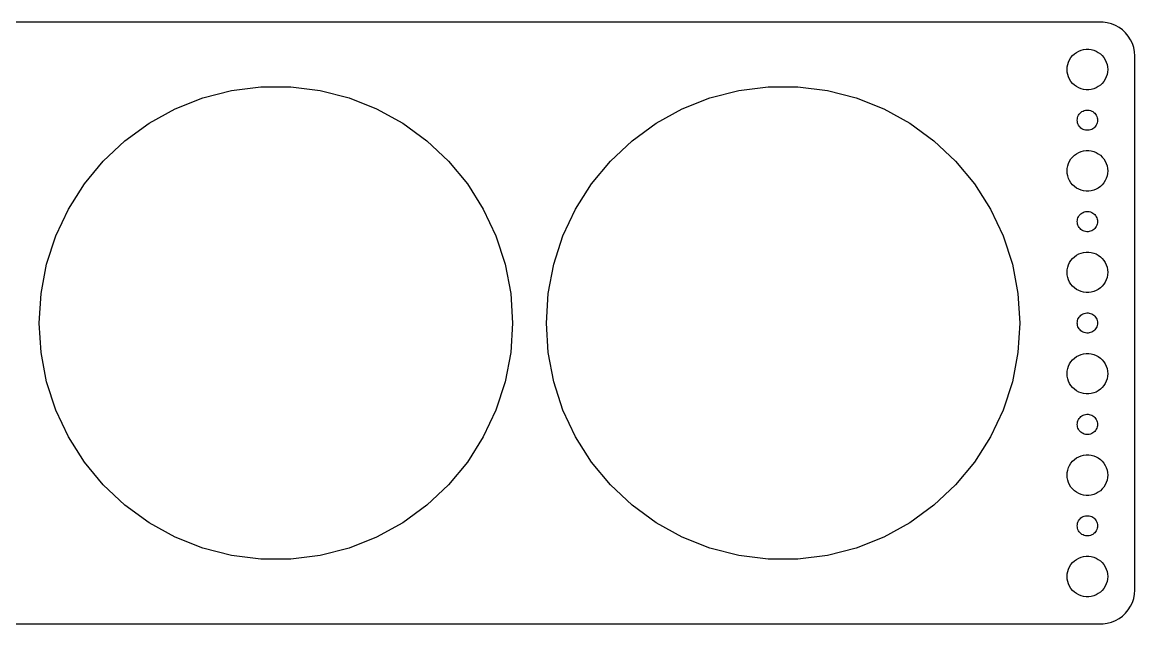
# Model space of a CAD drawing. Header units: metres. Extents: x -127 to 127, y 55 to 242.
# Drawn here: x -37.5 to 127, y 153.5 to 242.5 of the extents above; entities that cross this region are included whole.
import ezdxf

# ---------------------------------------------------------------- set-up
doc = ezdxf.new("R2010")
doc.units = ezdxf.units.M

msp = doc.modelspace()

# ---------------------------------------------------------------- linework, layer by layer
for p, q in [((122.314, 242.49), (-122.314, 242.49)), ((122.937, 242.411), (122.314, 242.49)), ((123.545, 242.255), (122.937, 242.411)), ((124.129, 242.024), (123.545, 242.255)), ((124.679, 241.722), (124.129, 242.024)), ((125.187, 241.353), (124.679, 241.722)), ((125.645, 240.923), (125.187, 241.353)), ((126.045, 240.439), (125.645, 240.923)), ((126.382, 239.909), (126.045, 240.439)), ((126.649, 239.341), (126.382, 239.909)), ((126.843, 238.743), (126.649, 239.341)), ((126.961, 238.127), (126.843, 238.743)), ((117.211, 236.604), (117.371, 236.945)), ((117.371, 236.945), (117.573, 237.263)), ((117.573, 237.263), (117.813, 237.554)), ((117.813, 237.554), (118.088, 237.812)), ((118.088, 237.812), (118.393, 238.033)), ((118.393, 238.033), (118.723, 238.214)), ((118.723, 238.214), (119.073, 238.353)), ((119.073, 238.353), (119.438, 238.447)), ((119.438, 238.447), (119.812, 238.494)), ((119.812, 238.494), (120.188, 238.494)), ((120.188, 238.494), (120.562, 238.447)), ((120.562, 238.447), (120.927, 238.353)), ((120.927, 238.353), (121.277, 238.214)), ((121.277, 238.214), (121.607, 238.033)), ((121.607, 238.033), (121.912, 237.812)), ((121.912, 237.812), (122.187, 237.554)), ((122.187, 237.554), (122.427, 237.263)), ((122.427, 237.263), (122.629, 236.945)), ((122.629, 236.945), (122.789, 236.604)), ((127, 237.5), (126.961, 238.127)), ((127, 158.5), (127, 237.5)), ((117, 235.5), (117.024, 235.876)), ((117.024, 235.124), (117, 235.5)), ((117.024, 235.876), (117.094, 236.246)), ((117.094, 236.246), (117.211, 236.604)), ((122.789, 236.604), (122.906, 236.246)), ((122.906, 236.246), (122.976, 235.876)), ((122.976, 235.876), (123, 235.5)), ((123, 235.5), (122.976, 235.124)), ((117.094, 234.754), (117.024, 235.124)), ((117.211, 234.396), (117.094, 234.754)), ((117.371, 234.055), (117.211, 234.396)), ((117.573, 233.737), (117.371, 234.055)), ((117.813, 233.446), (117.573, 233.737)), ((122.427, 233.737), (122.187, 233.446)), ((122.629, 234.055), (122.427, 233.737)), ((122.789, 234.396), (122.629, 234.055)), ((122.906, 234.754), (122.789, 234.396)), ((122.976, 235.124), (122.906, 234.754)), ((-10.8156, 231.287), (-6.5583, 232.38)), ((-6.5583, 232.38), (-2.1977, 232.931)), ((-2.1977, 232.931), (2.1977, 232.931)), ((2.1977, 232.931), (6.5583, 232.38)), ((6.5583, 232.38), (10.8156, 231.287)), ((64.1844, 231.287), (68.4417, 232.38)), ((68.4417, 232.38), (72.8023, 232.931)), ((72.8023, 232.931), (77.1977, 232.931)), ((77.1977, 232.931), (81.5583, 232.38)), ((81.5583, 232.38), (85.8156, 231.287)), ((118.088, 233.188), (117.813, 233.446)), ((118.393, 232.967), (118.088, 233.188)), ((118.723, 232.786), (118.393, 232.967)), ((119.073, 232.647), (118.723, 232.786)), ((119.438, 232.553), (119.073, 232.647)), ((119.812, 232.506), (119.438, 232.553)), ((120.188, 232.506), (119.812, 232.506)), ((120.562, 232.553), (120.188, 232.506)), ((120.927, 232.647), (120.562, 232.553)), ((121.277, 232.786), (120.927, 232.647)), ((121.607, 232.967), (121.277, 232.786)), ((121.912, 233.188), (121.607, 232.967)), ((122.187, 233.446), (121.912, 233.188)), ((-14.9023, 229.669), (-10.8156, 231.287)), ((10.8156, 231.287), (14.9023, 229.669)), ((60.0977, 229.669), (64.1844, 231.287)), ((85.8156, 231.287), (89.9023, 229.669)), ((-18.7539, 227.551), (-14.9023, 229.669)), ((14.9023, 229.669), (18.7539, 227.551)), ((56.2461, 227.551), (60.0977, 229.669)), ((89.9023, 229.669), (93.7539, 227.551)), ((118.605, 228.552), (118.686, 228.723)), ((118.686, 228.723), (118.786, 228.882)), ((118.786, 228.882), (118.907, 229.027)), ((118.907, 229.027), (119.044, 229.156)), ((119.044, 229.156), (119.196, 229.266)), ((119.196, 229.266), (119.361, 229.357)), ((119.361, 229.357), (119.536, 229.427)), ((119.536, 229.427), (119.719, 229.473)), ((119.719, 229.473), (119.906, 229.497)), ((119.906, 229.497), (120.094, 229.497)), ((120.094, 229.497), (120.281, 229.473)), ((120.281, 229.473), (120.464, 229.427)), ((120.464, 229.427), (120.639, 229.357)), ((120.639, 229.357), (120.804, 229.266)), ((120.804, 229.266), (120.956, 229.156)), ((120.956, 229.156), (121.093, 229.027)), ((121.093, 229.027), (121.214, 228.882)), ((121.214, 228.882), (121.314, 228.723)), ((121.314, 228.723), (121.395, 228.552)), ((-22.3098, 224.968), (-18.7539, 227.551)), ((18.7539, 227.551), (22.3098, 224.968)), ((52.6902, 224.968), (56.2461, 227.551)), ((93.7539, 227.551), (97.3098, 224.968)), ((118.5, 228), (118.512, 228.188)), ((118.512, 227.812), (118.5, 228)), ((118.512, 228.188), (118.547, 228.373)), ((118.547, 227.627), (118.512, 227.812)), ((118.547, 228.373), (118.605, 228.552)), ((118.605, 227.448), (118.547, 227.627)), ((118.686, 227.277), (118.605, 227.448)), ((118.786, 227.118), (118.686, 227.277)), ((118.907, 226.973), (118.786, 227.118)), ((121.214, 227.118), (121.093, 226.973)), ((121.314, 227.277), (121.214, 227.118)), ((121.395, 227.448), (121.314, 227.277)), ((121.395, 228.552), (121.453, 228.373)), ((121.453, 227.627), (121.395, 227.448)), ((121.453, 228.373), (121.488, 228.188)), ((121.488, 227.812), (121.453, 227.627)), ((121.488, 228.188), (121.5, 228)), ((121.5, 228), (121.488, 227.812)), ((119.044, 226.844), (118.907, 226.973)), ((119.196, 226.734), (119.044, 226.844)), ((119.361, 226.643), (119.196, 226.734)), ((119.536, 226.573), (119.361, 226.643)), ((119.719, 226.527), (119.536, 226.573)), ((119.906, 226.503), (119.719, 226.527)), ((120.094, 226.503), (119.906, 226.503)), ((120.281, 226.527), (120.094, 226.503)), ((120.464, 226.573), (120.281, 226.527)), ((120.639, 226.643), (120.464, 226.573)), ((120.804, 226.734), (120.639, 226.643)), ((120.956, 226.844), (120.804, 226.734)), ((121.093, 226.973), (120.956, 226.844)), ((-25.5139, 221.959), (-22.3098, 224.968)), ((22.3098, 224.968), (25.5139, 221.959)), ((49.4861, 221.959), (52.6902, 224.968)), ((97.3098, 224.968), (100.514, 221.959)), ((117.371, 221.945), (117.573, 222.263)), ((117.573, 222.263), (117.813, 222.554)), ((117.813, 222.554), (118.088, 222.812)), ((118.088, 222.812), (118.393, 223.033)), ((118.393, 223.033), (118.723, 223.214)), ((118.723, 223.214), (119.073, 223.353)), ((119.073, 223.353), (119.438, 223.447)), ((119.438, 223.447), (119.812, 223.494)), ((119.812, 223.494), (120.188, 223.494)), ((120.188, 223.494), (120.562, 223.447)), ((120.562, 223.447), (120.927, 223.353)), ((120.927, 223.353), (121.277, 223.214)), ((121.277, 223.214), (121.607, 223.033)), ((121.607, 223.033), (121.912, 222.812)), ((121.912, 222.812), (122.187, 222.554)), ((122.187, 222.554), (122.427, 222.263)), ((122.427, 222.263), (122.629, 221.945)), ((-28.3156, 218.572), (-25.5139, 221.959)), ((25.5139, 221.959), (28.3156, 218.572)), ((46.6844, 218.572), (49.4861, 221.959)), ((100.514, 221.959), (103.316, 218.572)), ((117, 220.5), (117.024, 220.876)), ((117.024, 220.124), (117, 220.5)), ((117.024, 220.876), (117.094, 221.246)), ((117.094, 221.246), (117.211, 221.604)), ((117.211, 221.604), (117.371, 221.945)), ((122.629, 221.945), (122.789, 221.604)), ((122.789, 221.604), (122.906, 221.246)), ((122.906, 221.246), (122.976, 220.876)), ((122.976, 220.876), (123, 220.5)), ((123, 220.5), (122.976, 220.124)), ((117.094, 219.754), (117.024, 220.124)), ((117.211, 219.396), (117.094, 219.754)), ((117.371, 219.055), (117.211, 219.396)), ((117.573, 218.737), (117.371, 219.055)), ((122.629, 219.055), (122.427, 218.737)), ((122.789, 219.396), (122.629, 219.055)), ((122.906, 219.754), (122.789, 219.396)), ((122.976, 220.124), (122.906, 219.754)), ((-30.6707, 214.861), (-28.3156, 218.572)), ((28.3156, 218.572), (30.6707, 214.861)), ((44.3293, 214.861), (46.6844, 218.572)), ((103.316, 218.572), (105.671, 214.861)), ((117.813, 218.446), (117.573, 218.737)), ((118.088, 218.188), (117.813, 218.446)), ((118.393, 217.967), (118.088, 218.188)), ((118.723, 217.786), (118.393, 217.967)), ((119.073, 217.647), (118.723, 217.786)), ((119.438, 217.553), (119.073, 217.647)), ((119.812, 217.506), (119.438, 217.553)), ((120.188, 217.506), (119.812, 217.506)), ((120.562, 217.553), (120.188, 217.506)), ((120.927, 217.647), (120.562, 217.553)), ((121.277, 217.786), (120.927, 217.647)), ((121.607, 217.967), (121.277, 217.786)), ((121.912, 218.188), (121.607, 217.967)), ((122.187, 218.446), (121.912, 218.188)), ((122.427, 218.737), (122.187, 218.446)), ((-32.5422, 210.884), (-30.6707, 214.861)), ((30.6707, 214.861), (32.5422, 210.884)), ((42.4578, 210.884), (44.3293, 214.861)), ((105.671, 214.861), (107.542, 210.884)), ((118.686, 213.723), (118.786, 213.882)), ((118.786, 213.882), (118.907, 214.027)), ((118.907, 214.027), (119.044, 214.156)), ((119.044, 214.156), (119.196, 214.266)), ((119.196, 214.266), (119.361, 214.357)), ((119.361, 214.357), (119.536, 214.427)), ((119.536, 214.427), (119.719, 214.473)), ((119.719, 214.473), (119.906, 214.497)), ((119.906, 214.497), (120.094, 214.497)), ((120.094, 214.497), (120.281, 214.473)), ((120.281, 214.473), (120.464, 214.427)), ((120.464, 214.427), (120.639, 214.357)), ((120.639, 214.357), (120.804, 214.266)), ((120.804, 214.266), (120.956, 214.156)), ((120.956, 214.156), (121.093, 214.027)), ((121.093, 214.027), (121.214, 213.882)), ((121.214, 213.882), (121.314, 213.723)), ((118.5, 213), (118.512, 213.188)), ((118.512, 212.812), (118.5, 213)), ((118.512, 213.188), (118.547, 213.373)), ((118.547, 212.627), (118.512, 212.812)), ((118.547, 213.373), (118.605, 213.552)), ((118.605, 212.448), (118.547, 212.627)), ((118.605, 213.552), (118.686, 213.723)), ((118.686, 212.277), (118.605, 212.448)), ((118.786, 212.118), (118.686, 212.277)), ((121.314, 212.277), (121.214, 212.118)), ((121.314, 213.723), (121.395, 213.552)), ((121.395, 212.448), (121.314, 212.277)), ((121.395, 213.552), (121.453, 213.373)), ((121.453, 212.627), (121.395, 212.448)), ((121.453, 213.373), (121.488, 213.188)), ((121.488, 212.812), (121.453, 212.627)), ((121.488, 213.188), (121.5, 213)), ((121.5, 213), (121.488, 212.812)), ((-33.9004, 206.704), (-32.5422, 210.884)), ((32.5422, 210.884), (33.9004, 206.704)), ((41.0996, 206.704), (42.4578, 210.884)), ((107.542, 210.884), (108.9, 206.704)), ((118.907, 211.973), (118.786, 212.118)), ((119.044, 211.844), (118.907, 211.973)), ((119.196, 211.734), (119.044, 211.844)), ((119.361, 211.643), (119.196, 211.734)), ((119.536, 211.573), (119.361, 211.643)), ((119.719, 211.527), (119.536, 211.573)), ((119.906, 211.503), (119.719, 211.527)), ((120.094, 211.503), (119.906, 211.503)), ((120.281, 211.527), (120.094, 211.503)), ((120.464, 211.573), (120.281, 211.527)), ((120.639, 211.643), (120.464, 211.573)), ((120.804, 211.734), (120.639, 211.643)), ((120.956, 211.844), (120.804, 211.734)), ((121.093, 211.973), (120.956, 211.844)), ((121.214, 212.118), (121.093, 211.973)), ((117.573, 207.263), (117.813, 207.554)), ((117.813, 207.554), (118.088, 207.812)), ((118.088, 207.812), (118.393, 208.033)), ((118.393, 208.033), (118.723, 208.214)), ((118.723, 208.214), (119.073, 208.353)), ((119.073, 208.353), (119.438, 208.447)), ((119.438, 208.447), (119.812, 208.494)), ((119.812, 208.494), (120.188, 208.494)), ((120.188, 208.494), (120.562, 208.447)), ((120.562, 208.447), (120.927, 208.353)), ((120.927, 208.353), (121.277, 208.214)), ((121.277, 208.214), (121.607, 208.033)), ((121.607, 208.033), (121.912, 207.812)), ((121.912, 207.812), (122.187, 207.554)), ((122.187, 207.554), (122.427, 207.263)), ((-34.724, 202.387), (-33.9004, 206.704)), ((33.9004, 206.704), (34.724, 202.387)), ((40.276, 202.387), (41.0996, 206.704)), ((108.9, 206.704), (109.724, 202.387)), ((117, 205.5), (117.024, 205.876)), ((117.024, 205.876), (117.094, 206.246)), ((117.094, 206.246), (117.211, 206.604)), ((117.211, 206.604), (117.371, 206.945)), ((117.371, 206.945), (117.573, 207.263)), ((122.427, 207.263), (122.629, 206.945)), ((122.629, 206.945), (122.789, 206.604)), ((122.789, 206.604), (122.906, 206.246)), ((122.906, 206.246), (122.976, 205.876)), ((122.976, 205.876), (123, 205.5)), ((117.024, 205.124), (117, 205.5)), ((117.094, 204.754), (117.024, 205.124)), ((117.211, 204.396), (117.094, 204.754)), ((117.371, 204.055), (117.211, 204.396)), ((117.573, 203.737), (117.371, 204.055)), ((122.629, 204.055), (122.427, 203.737)), ((122.789, 204.396), (122.629, 204.055)), ((122.906, 204.754), (122.789, 204.396)), ((122.976, 205.124), (122.906, 204.754)), ((123, 205.5), (122.976, 205.124)), ((-35, 198), (-34.724, 202.387)), ((34.724, 202.387), (35, 198)), ((40, 198), (40.276, 202.387)), ((109.724, 202.387), (110, 198)), ((117.813, 203.446), (117.573, 203.737)), ((118.088, 203.188), (117.813, 203.446)), ((118.393, 202.967), (118.088, 203.188)), ((118.723, 202.786), (118.393, 202.967)), ((119.073, 202.647), (118.723, 202.786)), ((119.438, 202.553), (119.073, 202.647)), ((119.812, 202.506), (119.438, 202.553)), ((120.188, 202.506), (119.812, 202.506)), ((120.562, 202.553), (120.188, 202.506)), ((120.927, 202.647), (120.562, 202.553)), ((121.277, 202.786), (120.927, 202.647)), ((121.607, 202.967), (121.277, 202.786)), ((121.912, 203.188), (121.607, 202.967)), ((122.187, 203.446), (121.912, 203.188)), ((122.427, 203.737), (122.187, 203.446)), ((118.907, 199.027), (119.044, 199.156)), ((119.044, 199.156), (119.196, 199.266)), ((119.196, 199.266), (119.361, 199.357)), ((119.361, 199.357), (119.536, 199.427)), ((119.536, 199.427), (119.719, 199.473)), ((119.719, 199.473), (119.906, 199.497)), ((119.906, 199.497), (120.094, 199.497)), ((120.094, 199.497), (120.281, 199.473)), ((120.281, 199.473), (120.464, 199.427)), ((120.464, 199.427), (120.639, 199.357)), ((120.639, 199.357), (120.804, 199.266)), ((120.804, 199.266), (120.956, 199.156)), ((120.956, 199.156), (121.093, 199.027)), ((-34.724, 193.613), (-35, 198)), ((35, 198), (34.724, 193.613)), ((40.276, 193.613), (40, 198)), ((110, 198), (109.724, 193.613)), ((118.5, 198), (118.512, 198.188)), ((118.512, 197.812), (118.5, 198)), ((118.512, 198.188), (118.547, 198.373)), ((118.547, 197.627), (118.512, 197.812)), ((118.547, 198.373), (118.605, 198.552)), ((118.605, 197.448), (118.547, 197.627)), ((118.605, 198.552), (118.686, 198.723)), ((118.686, 197.277), (118.605, 197.448)), ((118.686, 198.723), (118.786, 198.882)), ((118.786, 198.882), (118.907, 199.027)), ((121.093, 199.027), (121.214, 198.882)), ((121.214, 198.882), (121.314, 198.723)), ((121.314, 198.723), (121.395, 198.552)), ((121.395, 197.448), (121.314, 197.277)), ((121.395, 198.552), (121.453, 198.373)), ((121.453, 197.627), (121.395, 197.448)), ((121.453, 198.373), (121.488, 198.188)), ((121.488, 197.812), (121.453, 197.627)), ((121.488, 198.188), (121.5, 198)), ((121.5, 198), (121.488, 197.812)), ((118.786, 197.118), (118.686, 197.277)), ((118.907, 196.973), (118.786, 197.118)), ((119.044, 196.844), (118.907, 196.973)), ((119.196, 196.734), (119.044, 196.844)), ((119.361, 196.643), (119.196, 196.734)), ((119.536, 196.573), (119.361, 196.643)), ((119.719, 196.527), (119.536, 196.573)), ((119.906, 196.503), (119.719, 196.527)), ((120.094, 196.503), (119.906, 196.503)), ((120.281, 196.527), (120.094, 196.503)), ((120.464, 196.573), (120.281, 196.527)), ((120.639, 196.643), (120.464, 196.573)), ((120.804, 196.734), (120.639, 196.643)), ((120.956, 196.844), (120.804, 196.734)), ((121.093, 196.973), (120.956, 196.844)), ((121.214, 197.118), (121.093, 196.973)), ((121.314, 197.277), (121.214, 197.118)), ((-33.9004, 189.296), (-34.724, 193.613)), ((34.724, 193.613), (33.9004, 189.296)), ((41.0996, 189.296), (40.276, 193.613)), ((109.724, 193.613), (108.9, 189.296)), ((117.573, 192.263), (117.813, 192.554)), ((117.813, 192.554), (118.088, 192.812)), ((118.088, 192.812), (118.393, 193.033)), ((118.393, 193.033), (118.723, 193.214)), ((118.723, 193.214), (119.073, 193.353)), ((119.073, 193.353), (119.438, 193.447)), ((119.438, 193.447), (119.812, 193.494)), ((119.812, 193.494), (120.188, 193.494)), ((120.188, 193.494), (120.562, 193.447)), ((120.562, 193.447), (120.927, 193.353)), ((120.927, 193.353), (121.277, 193.214)), ((121.277, 193.214), (121.607, 193.033)), ((121.607, 193.033), (121.912, 192.812)), ((121.912, 192.812), (122.187, 192.554)), ((122.187, 192.554), (122.427, 192.263)), ((117, 190.5), (117.024, 190.876)), ((117.024, 190.876), (117.094, 191.246)), ((117.094, 191.246), (117.211, 191.604)), ((117.211, 191.604), (117.371, 191.945)), ((117.371, 191.945), (117.573, 192.263)), ((122.427, 192.263), (122.629, 191.945)), ((122.629, 191.945), (122.789, 191.604)), ((122.789, 191.604), (122.906, 191.246)), ((122.906, 191.246), (122.976, 190.876)), ((122.976, 190.876), (123, 190.5)), ((-32.5422, 185.116), (-33.9004, 189.296)), ((33.9004, 189.296), (32.5422, 185.116)), ((42.4578, 185.116), (41.0996, 189.296)), ((108.9, 189.296), (107.542, 185.116)), ((117.024, 190.124), (117, 190.5)), ((117.094, 189.754), (117.024, 190.124)), ((117.211, 189.396), (117.094, 189.754)), ((117.371, 189.055), (117.211, 189.396)), ((122.789, 189.396), (122.629, 189.055)), ((122.906, 189.754), (122.789, 189.396)), ((122.976, 190.124), (122.906, 189.754)), ((123, 190.5), (122.976, 190.124)), ((117.573, 188.737), (117.371, 189.055)), ((117.813, 188.446), (117.573, 188.737)), ((118.088, 188.188), (117.813, 188.446)), ((118.393, 187.967), (118.088, 188.188)), ((118.723, 187.786), (118.393, 187.967)), ((119.073, 187.647), (118.723, 187.786)), ((119.438, 187.553), (119.073, 187.647)), ((119.812, 187.506), (119.438, 187.553)), ((120.562, 187.553), (120.188, 187.506)), ((120.927, 187.647), (120.562, 187.553)), ((121.277, 187.786), (120.927, 187.647)), ((121.607, 187.967), (121.277, 187.786)), ((121.912, 188.188), (121.607, 187.967)), ((122.187, 188.446), (121.912, 188.188)), ((122.427, 188.737), (122.187, 188.446)), ((122.629, 189.055), (122.427, 188.737)), ((120.188, 187.506), (119.812, 187.506)), ((-30.6707, 181.139), (-32.5422, 185.116)), ((32.5422, 185.116), (30.6707, 181.139)), ((44.3293, 181.139), (42.4578, 185.116)), ((107.542, 185.116), (105.671, 181.139)), ((119.044, 184.156), (119.196, 184.266)), ((119.196, 184.266), (119.361, 184.357)), ((119.361, 184.357), (119.536, 184.427)), ((119.536, 184.427), (119.719, 184.473)), ((119.719, 184.473), (119.906, 184.497)), ((119.906, 184.497), (120.094, 184.497)), ((120.094, 184.497), (120.281, 184.473)), ((120.281, 184.473), (120.464, 184.427)), ((120.464, 184.427), (120.639, 184.357)), ((120.639, 184.357), (120.804, 184.266)), ((120.804, 184.266), (120.956, 184.156)), ((118.5, 183), (118.512, 183.188)), ((118.512, 182.812), (118.5, 183)), ((118.512, 183.188), (118.547, 183.373)), ((118.547, 182.627), (118.512, 182.812)), ((118.547, 183.373), (118.605, 183.552)), ((118.605, 182.448), (118.547, 182.627)), ((118.605, 183.552), (118.686, 183.723)), ((118.686, 183.723), (118.786, 183.882)), ((118.786, 183.882), (118.907, 184.027)), ((118.907, 184.027), (119.044, 184.156)), ((120.956, 184.156), (121.093, 184.027)), ((121.093, 184.027), (121.214, 183.882)), ((121.214, 183.882), (121.314, 183.723)), ((121.314, 183.723), (121.395, 183.552)), ((121.395, 183.552), (121.453, 183.373)), ((121.453, 182.627), (121.395, 182.448)), ((121.453, 183.373), (121.488, 183.188)), ((121.488, 182.812), (121.453, 182.627)), ((121.488, 183.188), (121.5, 183)), ((121.5, 183), (121.488, 182.812)), ((-28.3156, 177.428), (-30.6707, 181.139)), ((30.6707, 181.139), (28.3156, 177.428)), ((46.6844, 177.428), (44.3293, 181.139)), ((105.671, 181.139), (103.316, 177.428)), ((118.686, 182.277), (118.605, 182.448)), ((118.786, 182.118), (118.686, 182.277)), ((118.907, 181.973), (118.786, 182.118)), ((119.044, 181.844), (118.907, 181.973)), ((119.196, 181.734), (119.044, 181.844)), ((119.361, 181.643), (119.196, 181.734)), ((119.536, 181.573), (119.361, 181.643)), ((119.719, 181.527), (119.536, 181.573)), ((119.906, 181.503), (119.719, 181.527)), ((120.094, 181.503), (119.906, 181.503)), ((120.281, 181.527), (120.094, 181.503)), ((120.464, 181.573), (120.281, 181.527)), ((120.639, 181.643), (120.464, 181.573)), ((120.804, 181.734), (120.639, 181.643)), ((120.956, 181.844), (120.804, 181.734)), ((121.093, 181.973), (120.956, 181.844)), ((121.214, 182.118), (121.093, 181.973)), ((121.314, 182.277), (121.214, 182.118)), ((121.395, 182.448), (121.314, 182.277)), ((117.813, 177.554), (118.088, 177.812)), ((118.088, 177.812), (118.393, 178.033)), ((118.393, 178.033), (118.723, 178.214)), ((118.723, 178.214), (119.073, 178.353)), ((119.073, 178.353), (119.438, 178.447)), ((119.438, 178.447), (119.812, 178.494)), ((119.812, 178.494), (120.188, 178.494)), ((120.188, 178.494), (120.562, 178.447)), ((120.562, 178.447), (120.927, 178.353)), ((120.927, 178.353), (121.277, 178.214)), ((121.277, 178.214), (121.607, 178.033)), ((121.607, 178.033), (121.912, 177.812)), ((121.912, 177.812), (122.187, 177.554)), ((-25.5139, 174.041), (-28.3156, 177.428)), ((28.3156, 177.428), (25.5139, 174.041)), ((49.4861, 174.041), (46.6844, 177.428)), ((103.316, 177.428), (100.514, 174.041)), ((117.024, 175.876), (117.094, 176.246)), ((117.094, 176.246), (117.211, 176.604)), ((117.211, 176.604), (117.371, 176.945)), ((117.371, 176.945), (117.573, 177.263)), ((117.573, 177.263), (117.813, 177.554)), ((122.187, 177.554), (122.427, 177.263)), ((122.427, 177.263), (122.629, 176.945)), ((122.629, 176.945), (122.789, 176.604)), ((122.789, 176.604), (122.906, 176.246)), ((122.906, 176.246), (122.976, 175.876)), ((117, 175.5), (117.024, 175.876)), ((117.024, 175.124), (117, 175.5)), ((117.094, 174.754), (117.024, 175.124)), ((117.211, 174.396), (117.094, 174.754)), ((117.371, 174.055), (117.211, 174.396)), ((122.789, 174.396), (122.629, 174.055)), ((122.906, 174.754), (122.789, 174.396)), ((122.976, 175.124), (122.906, 174.754)), ((122.976, 175.876), (123, 175.5)), ((123, 175.5), (122.976, 175.124)), ((-22.3098, 171.032), (-25.5139, 174.041)), ((25.5139, 174.041), (22.3098, 171.032)), ((52.6902, 171.032), (49.4861, 174.041)), ((100.514, 174.041), (97.3098, 171.032)), ((117.573, 173.737), (117.371, 174.055)), ((117.813, 173.446), (117.573, 173.737)), ((118.088, 173.188), (117.813, 173.446)), ((118.393, 172.967), (118.088, 173.188)), ((118.723, 172.786), (118.393, 172.967)), ((119.073, 172.647), (118.723, 172.786)), ((121.277, 172.786), (120.927, 172.647)), ((121.607, 172.967), (121.277, 172.786)), ((121.912, 173.188), (121.607, 172.967)), ((122.187, 173.446), (121.912, 173.188)), ((122.427, 173.737), (122.187, 173.446)), ((122.629, 174.055), (122.427, 173.737)), ((119.438, 172.553), (119.073, 172.647)), ((119.812, 172.506), (119.438, 172.553)), ((120.188, 172.506), (119.812, 172.506)), ((120.562, 172.553), (120.188, 172.506)), ((120.927, 172.647), (120.562, 172.553)), ((-18.7539, 168.449), (-22.3098, 171.032)), ((22.3098, 171.032), (18.7539, 168.449)), ((56.2461, 168.449), (52.6902, 171.032)), ((97.3098, 171.032), (93.7539, 168.449)), ((119.536, 169.427), (119.719, 169.473)), ((119.719, 169.473), (119.906, 169.497)), ((119.906, 169.497), (120.094, 169.497)), ((120.094, 169.497), (120.281, 169.473)), ((120.281, 169.473), (120.464, 169.427)), ((-14.9023, 166.331), (-18.7539, 168.449)), ((18.7539, 168.449), (14.9023, 166.331)), ((60.0977, 166.331), (56.2461, 168.449)), ((93.7539, 168.449), (89.9023, 166.331)), ((118.5, 168), (118.512, 168.188)), ((118.512, 167.812), (118.5, 168)), ((118.512, 168.188), (118.547, 168.373)), ((118.547, 167.627), (118.512, 167.812)), ((118.547, 168.373), (118.605, 168.552)), ((118.605, 168.552), (118.686, 168.723)), ((118.686, 168.723), (118.786, 168.882)), ((118.786, 168.882), (118.907, 169.027)), ((118.907, 169.027), (119.044, 169.156)), ((119.044, 169.156), (119.196, 169.266)), ((119.196, 169.266), (119.361, 169.357)), ((119.361, 169.357), (119.536, 169.427)), ((120.464, 169.427), (120.639, 169.357)), ((120.639, 169.357), (120.804, 169.266)), ((120.804, 169.266), (120.956, 169.156)), ((120.956, 169.156), (121.093, 169.027)), ((121.093, 169.027), (121.214, 168.882)), ((121.214, 168.882), (121.314, 168.723)), ((121.314, 168.723), (121.395, 168.552)), ((121.395, 168.552), (121.453, 168.373)), ((121.453, 168.373), (121.488, 168.188)), ((121.488, 167.812), (121.453, 167.627)), ((121.488, 168.188), (121.5, 168)), ((121.5, 168), (121.488, 167.812)), ((-10.8156, 164.713), (-14.9023, 166.331)), ((14.9023, 166.331), (10.8156, 164.713)), ((64.1844, 164.713), (60.0977, 166.331)), ((89.9023, 166.331), (85.8156, 164.713)), ((118.605, 167.448), (118.547, 167.627)), ((118.686, 167.277), (118.605, 167.448)), ((118.786, 167.118), (118.686, 167.277)), ((118.907, 166.973), (118.786, 167.118)), ((119.044, 166.844), (118.907, 166.973)), ((119.196, 166.734), (119.044, 166.844)), ((119.361, 166.643), (119.196, 166.734)), ((119.536, 166.573), (119.361, 166.643)), ((119.719, 166.527), (119.536, 166.573)), ((119.906, 166.503), (119.719, 166.527)), ((120.094, 166.503), (119.906, 166.503)), ((120.281, 166.527), (120.094, 166.503)), ((120.464, 166.573), (120.281, 166.527)), ((120.639, 166.643), (120.464, 166.573)), ((120.804, 166.734), (120.639, 166.643)), ((120.956, 166.844), (120.804, 166.734)), ((121.093, 166.973), (120.956, 166.844)), ((121.214, 167.118), (121.093, 166.973)), ((121.314, 167.277), (121.214, 167.118)), ((121.395, 167.448), (121.314, 167.277)), ((121.453, 167.627), (121.395, 167.448)), ((-6.5583, 163.62), (-10.8156, 164.713)), ((10.8156, 164.713), (6.5583, 163.62)), ((68.4417, 163.62), (64.1844, 164.713)), ((85.8156, 164.713), (81.5583, 163.62)), ((-2.1977, 163.069), (-6.5583, 163.62)), ((2.1977, 163.069), (-2.1977, 163.069)), ((6.5583, 163.62), (2.1977, 163.069)), ((72.8023, 163.069), (68.4417, 163.62)), ((77.1977, 163.069), (72.8023, 163.069)), ((81.5583, 163.62), (77.1977, 163.069)), ((118.088, 162.812), (118.393, 163.033)), ((118.393, 163.033), (118.723, 163.214)), ((118.723, 163.214), (119.073, 163.353)), ((119.073, 163.353), (119.438, 163.447)), ((119.438, 163.447), (119.812, 163.494)), ((119.812, 163.494), (120.188, 163.494)), ((120.188, 163.494), (120.562, 163.447)), ((120.562, 163.447), (120.927, 163.353)), ((120.927, 163.353), (121.277, 163.214)), ((121.277, 163.214), (121.607, 163.033)), ((121.607, 163.033), (121.912, 162.812)), ((117.024, 160.876), (117.094, 161.246)), ((117.094, 161.246), (117.211, 161.604)), ((117.211, 161.604), (117.371, 161.945)), ((117.371, 161.945), (117.573, 162.263)), ((117.573, 162.263), (117.813, 162.554)), ((117.813, 162.554), (118.088, 162.812)), ((121.912, 162.812), (122.187, 162.554)), ((122.187, 162.554), (122.427, 162.263)), ((122.427, 162.263), (122.629, 161.945)), ((122.629, 161.945), (122.789, 161.604)), ((122.789, 161.604), (122.906, 161.246)), ((122.906, 161.246), (122.976, 160.876)), ((117, 160.5), (117.024, 160.876)), ((117.024, 160.124), (117, 160.5)), ((117.094, 159.754), (117.024, 160.124)), ((117.211, 159.396), (117.094, 159.754)), ((122.906, 159.754), (122.789, 159.396)), ((122.976, 160.124), (122.906, 159.754)), ((122.976, 160.876), (123, 160.5)), ((123, 160.5), (122.976, 160.124)), ((117.371, 159.055), (117.211, 159.396)), ((117.573, 158.737), (117.371, 159.055)), ((117.813, 158.446), (117.573, 158.737)), ((118.088, 158.188), (117.813, 158.446)), ((118.393, 157.967), (118.088, 158.188)), ((118.723, 157.786), (118.393, 157.967)), ((121.607, 157.967), (121.277, 157.786)), ((121.912, 158.188), (121.607, 157.967)), ((122.187, 158.446), (121.912, 158.188)), ((122.427, 158.737), (122.187, 158.446)), ((122.629, 159.055), (122.427, 158.737)), ((122.789, 159.396), (122.629, 159.055)), ((126.961, 157.873), (127, 158.5)), ((119.073, 157.647), (118.723, 157.786)), ((119.438, 157.553), (119.073, 157.647)), ((119.812, 157.506), (119.438, 157.553)), ((120.188, 157.506), (119.812, 157.506)), ((120.562, 157.553), (120.188, 157.506)), ((120.927, 157.647), (120.562, 157.553)), ((121.277, 157.786), (120.927, 157.647)), ((126.382, 156.091), (126.649, 156.659)), ((126.649, 156.659), (126.843, 157.257)), ((126.843, 157.257), (126.961, 157.873)), ((124.679, 154.278), (125.187, 154.647)), ((125.187, 154.647), (125.645, 155.077)), ((125.645, 155.077), (126.045, 155.561)), ((126.045, 155.561), (126.382, 156.091)), ((-122.314, 153.51), (122.314, 153.51)), ((122.314, 153.51), (122.937, 153.589)), ((122.937, 153.589), (123.545, 153.745)), ((123.545, 153.745), (124.129, 153.976)), ((124.129, 153.976), (124.679, 154.278))]:
    msp.add_line(p, q)

doc.saveas('drawing.dxf')
